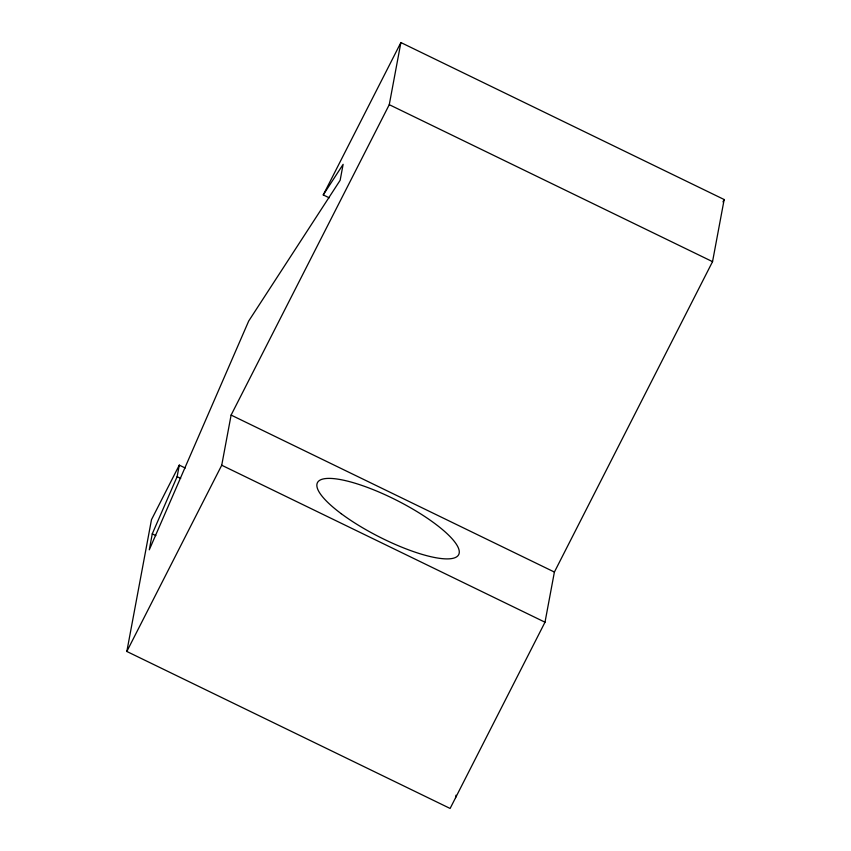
<?xml version="1.0" encoding="UTF-8"?>
<svg xmlns="http://www.w3.org/2000/svg" width="851" height="851" viewBox="0 0 851 851"><rect width="100%" height="100%" fill="white"/><g stroke="black" fill="none" stroke-linecap="round" stroke-linejoin="round"><path stroke-width="1.28" d="M329.22 197.815L323.252 194.922L400.885 42.55L724.169 199.528L712.542 261.651L554.395 572.053L545.002 622.209L450.115 808.45L126.831 651.472L151.489 519.674L179.284 465.125L185.252 468.018M179.284 465.125L177.125 476.666L152.265 533.864L149.287 549.82L248.705 321.029L340.145 180.284L343.134 164.328L323.252 194.922M126.831 651.472L221.728 465.231L231.11 415.075L389.269 104.673L400.885 42.55M455.54 797.802L456.019 795.196M722.967 201.889L724.169 199.528M389.269 104.673L712.542 261.651M231.11 415.075L554.395 572.053M221.728 465.231L545.002 622.209M177.125 476.666L180.699 478.4M152.265 533.864L155.85 535.598M341.208 513.674A79.271 20.254 27 0 0 457.944 555.724A79.271 20.254 27 0 0 365.026 486.527A79.271 20.254 27 0 0 341.208 513.674"/></g></svg>
